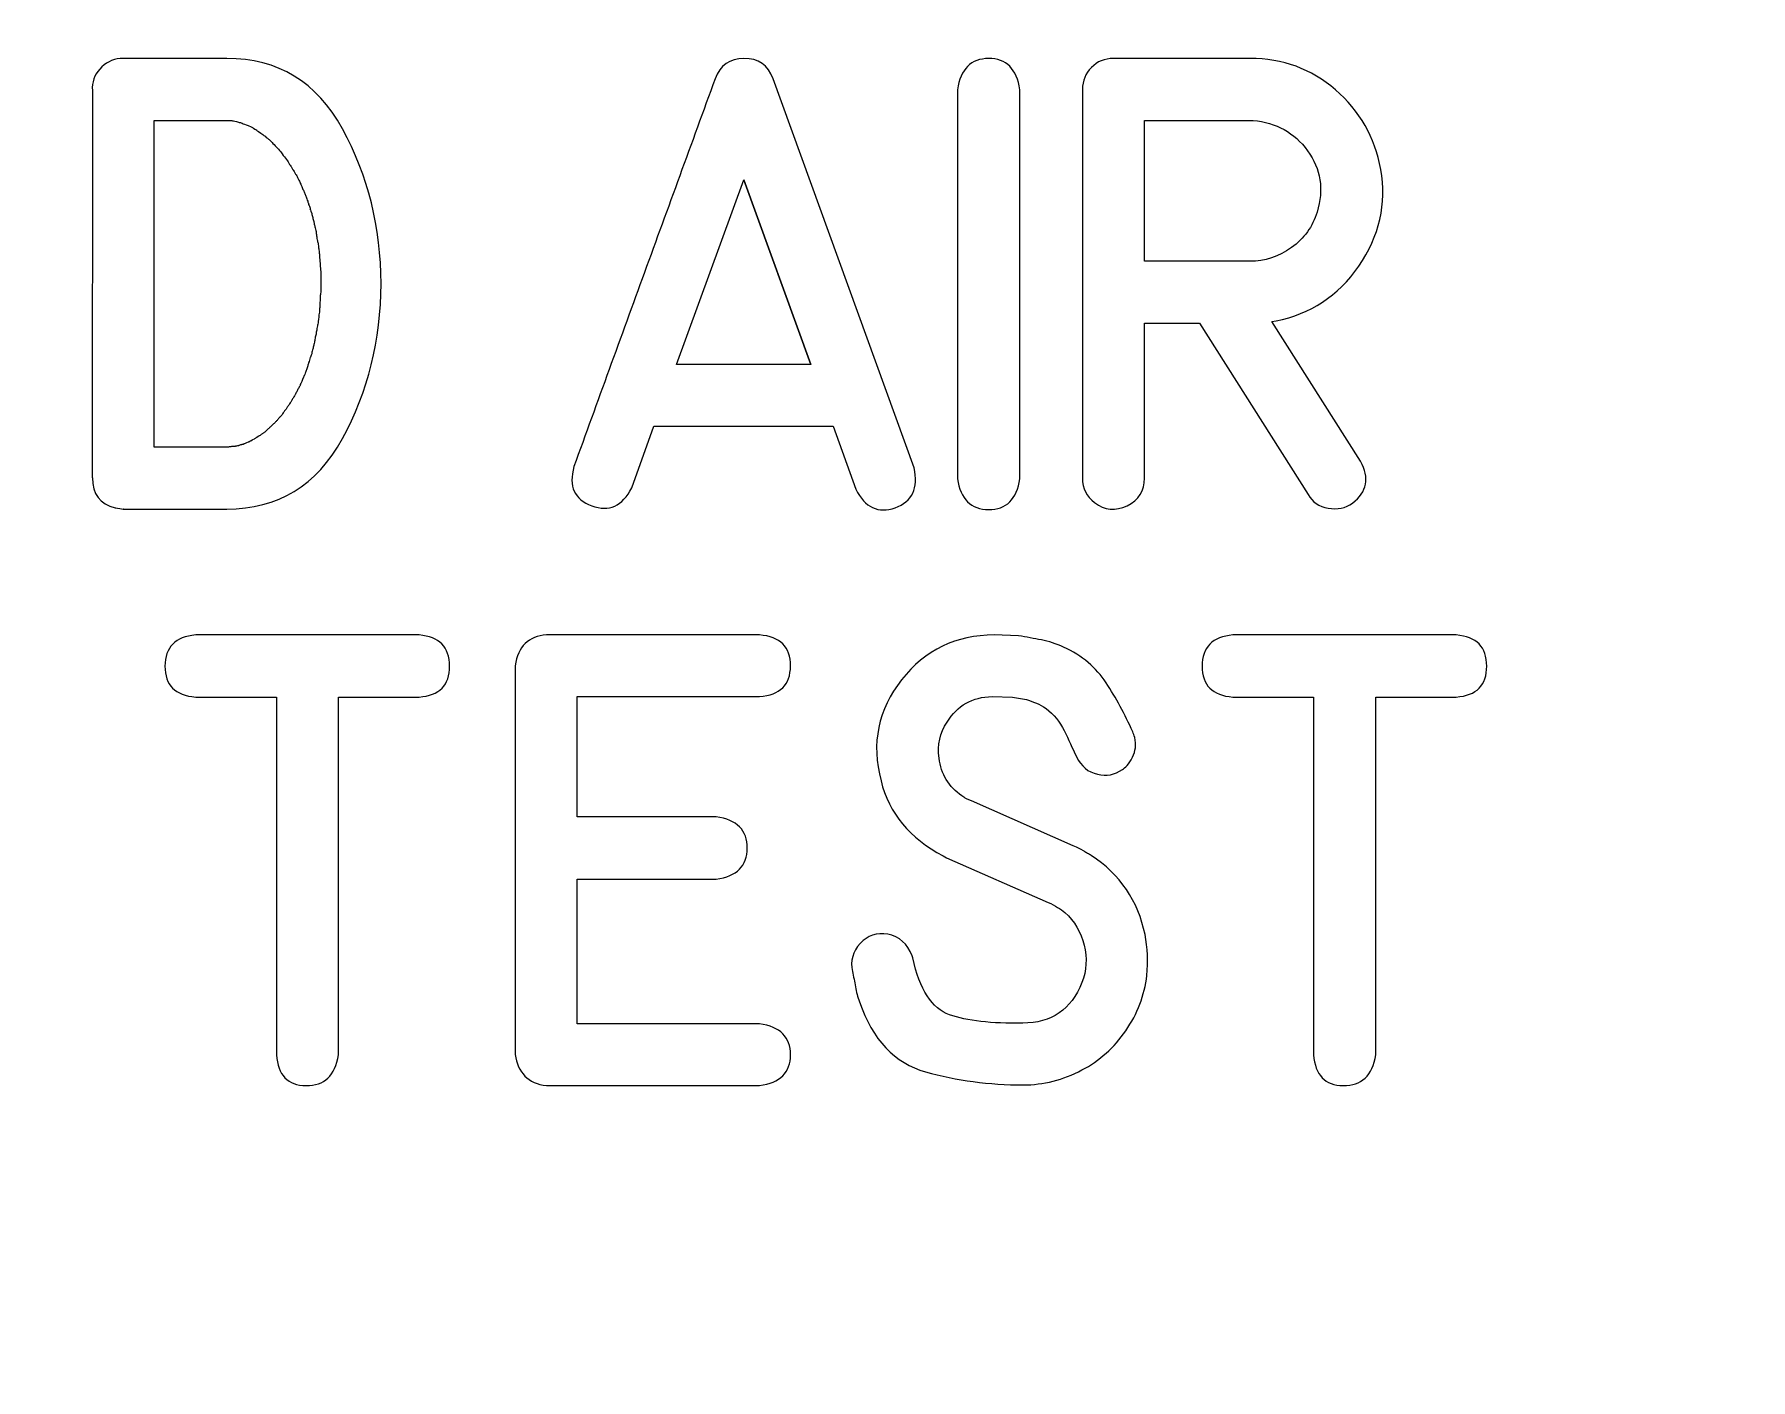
# Model space of a CAD drawing. Header units: millimetres. Extents: x -72 to 72, y -60 to 60.
# Drawn here: x 41.65 to 53.74, y -14.68 to -5.2 of the extents above; entities that cross this region are included whole.
import ezdxf

# ---------------------------------------------------------------- set-up
doc = ezdxf.new("R2010")
doc.units = ezdxf.units.MM
doc.layers.add('CUT', color=7, linetype='Continuous')
doc.layers.add('ENGRAVE', color=1, linetype='Continuous')

msp = doc.modelspace()

# ---------------------------------------------------------------- linework, layer by layer
at = {"layer": 'CUT', "lineweight": 9}
msp.add_open_spline([(70.6599, -60.1342), (70.9361, -60.152), (71.2072, -60.0547), (71.409, -59.8654), (71.409, -59.8654), (71.6108, -59.676), (71.7252, -59.413), (71.725, -59.1363), (71.725, -59.1363), (71.725, -59.1363), (71.725, -45.2787), (71.725, -45.2787), (71.725, -45.2787), (71.7248, -45.0133), (71.6193, -44.7589), (71.4315, -44.5713), (71.4315, -44.5713), (71.2437, -44.3838), (70.9904, -44.2785), (70.725, -44.2787), (70.725, -44.2787), (70.725, -44.2787), (68.2625, -44.2787), (68.2625, -44.2787), (68.2625, -44.2787), (65.9403, -44.2787), (63.7945, -43.0398), (62.6333, -41.0287), (62.6333, -41.0287), (61.4722, -39.0176), (61.4722, -36.5398), (62.6333, -34.5287), (62.6333, -34.5287), (63.7945, -32.5176), (65.9403, -31.2787), (68.2625, -31.2787), (68.2625, -31.2787), (68.2625, -31.2787), (70.725, -31.2787), (70.725, -31.2787), (70.725, -31.2787), (70.9904, -31.2785), (71.2448, -31.173), (71.4324, -30.9852), (71.4324, -30.9852), (71.6199, -30.7974), (71.7252, -30.5441), (71.725, -30.2787), (71.725, -30.2787), (71.725, -30.2787), (71.725, 40.4463), (71.725, 40.4463), (71.725, 40.4463), (71.7248, 40.7117), (71.6193, 40.9661), (71.4315, 41.1537), (71.4315, 41.1537), (71.2437, 41.3412), (70.9904, 41.4465), (70.725, 41.4463), (70.725, 41.4463), (70.725, 41.4463), (68.2625, 41.4463), (68.2625, 41.4463), (68.2625, 41.4463), (65.9403, 41.4463), (63.7945, 42.6852), (62.6333, 44.6963), (62.6333, 44.6963), (61.4722, 46.7074), (61.4722, 49.1852), (62.6333, 51.1963), (62.6333, 51.1963), (63.7945, 53.2074), (65.9403, 54.4463), (68.2625, 54.4463), (68.2625, 54.4463), (68.2625, 54.4463), (70.725, 54.4463), (70.725, 54.4463), (70.725, 54.4463), (70.9904, 54.4465), (71.2448, 54.552), (71.4324, 54.7398), (71.4324, 54.7398), (71.6199, 54.9276), (71.7252, 55.1809), (71.725, 55.4463), (71.725, 55.4463), (71.725, 55.4463), (71.725, 59.2206), (71.725, 59.2206), (71.725, 59.2206), (71.7248, 59.486), (71.6193, 59.7404), (71.4315, 59.928), (71.4315, 59.928), (71.2437, 60.1155), (70.9904, 60.2208), (70.725, 60.2206), (70.725, 60.2206), (70.725, 60.2206), (-70.725, 60.2206), (-70.725, 60.2206), (-70.725, 60.2206), (-70.9904, 60.2204), (-71.2448, 60.1148), (-71.4324, 59.9271), (-71.4324, 59.9271), (-71.6199, 59.7393), (-71.7252, 59.486), (-71.725, 59.2206), (-71.725, 59.2206), (-71.725, 59.2206), (-71.725, 55.4463), (-71.725, 55.4463), (-71.725, 55.4463), (-71.7248, 55.1809), (-71.6192, 54.9265), (-71.4315, 54.7389), (-71.4315, 54.7389), (-71.2437, 54.5514), (-70.9904, 54.4461), (-70.725, 54.4463), (-70.725, 54.4463), (-70.725, 54.4463), (-68.2625, 54.4463), (-68.2625, 54.4463), (-68.2625, 54.4463), (-65.9403, 54.4463), (-63.7944, 53.2074), (-62.6333, 51.1963), (-62.6333, 51.1963), (-61.4722, 49.1852), (-61.4722, 46.7074), (-62.6333, 44.6963), (-62.6333, 44.6963), (-63.7944, 42.6852), (-65.9403, 41.4463), (-68.2625, 41.4463), (-68.2625, 41.4463), (-68.2625, 41.4463), (-70.725, 41.4463), (-70.725, 41.4463), (-70.725, 41.4463), (-70.9904, 41.4461), (-71.2448, 41.3405), (-71.4324, 41.1528), (-71.4324, 41.1528), (-71.6199, 40.965), (-71.7252, 40.7117), (-71.725, 40.4463), (-71.725, 40.4463), (-71.725, 40.4463), (-71.725, -30.2787), (-71.725, -30.2787), (-71.725, -30.2787), (-71.7248, -30.5441), (-71.6192, -30.7985), (-71.4315, -30.9861), (-71.4315, -30.9861), (-71.2437, -31.1736), (-70.9904, -31.2789), (-70.725, -31.2787), (-70.725, -31.2787), (-70.725, -31.2787), (-68.2625, -31.2787), (-68.2625, -31.2787), (-68.2625, -31.2787), (-65.9403, -31.2787), (-63.7944, -32.5176), (-62.6333, -34.5287), (-62.6333, -34.5287), (-61.4722, -36.5398), (-61.4722, -39.0176), (-62.6333, -41.0287), (-62.6333, -41.0287), (-63.7944, -43.0398), (-65.9403, -44.2787), (-68.2625, -44.2787), (-68.2625, -44.2787), (-68.2625, -44.2787), (-70.725, -44.2787), (-70.725, -44.2787), (-70.725, -44.2787), (-70.9904, -44.2789), (-71.2448, -44.3845), (-71.4324, -44.5722), (-71.4324, -44.5722), (-71.6199, -44.76), (-71.7252, -45.0133), (-71.725, -45.2787), (-71.725, -45.2787), (-71.725, -45.2787), (-71.725, -49.9113), (-71.725, -49.9113), (-71.725, -49.9113), (-71.7247, -50.4387), (-71.3163, -50.8752), (-70.7901, -50.9092), (-70.7901, -50.9092), (-70.7901, -50.9092), (70.6599, -60.1342), (70.6599, -60.1342)], degree=3, knots=[0, 0, 0, 0, 0.0192308, 0.0192308, 0.0192308, 0.0192308, 0.0384615, 0.0384615, 0.0384615, 0.0384615, 0.0576923, 0.0576923, 0.0576923, 0.0576923, 0.0769231, 0.0769231, 0.0769231, 0.0769231, 0.0961538, 0.0961538, 0.0961538, 0.0961538, 0.1153846, 0.1153846, 0.1153846, 0.1153846, 0.1346154, 0.1346154, 0.1346154, 0.1346154, 0.1538462, 0.1538462, 0.1538462, 0.1538462, 0.1730769, 0.1730769, 0.1730769, 0.1730769, 0.1923077, 0.1923077, 0.1923077, 0.1923077, 0.2115385, 0.2115385, 0.2115385, 0.2115385, 0.2307692, 0.2307692, 0.2307692, 0.2307692, 0.25, 0.25, 0.25, 0.25, 0.2692308, 0.2692308, 0.2692308, 0.2692308, 0.2884615, 0.2884615, 0.2884615, 0.2884615, 0.3076923, 0.3076923, 0.3076923, 0.3076923, 0.3269231, 0.3269231, 0.3269231, 0.3269231, 0.3461538, 0.3461538, 0.3461538, 0.3461538, 0.3653846, 0.3653846, 0.3653846, 0.3653846, 0.3846154, 0.3846154, 0.3846154, 0.3846154, 0.4038462, 0.4038462, 0.4038462, 0.4038462, 0.4230769, 0.4230769, 0.4230769, 0.4230769, 0.4423077, 0.4423077, 0.4423077, 0.4423077, 0.4615385, 0.4615385, 0.4615385, 0.4615385, 0.4807692, 0.4807692, 0.4807692, 0.4807692, 0.5, 0.5, 0.5, 0.5, 0.5192308, 0.5192308, 0.5192308, 0.5192308, 0.5384615, 0.5384615, 0.5384615, 0.5384615, 0.5576923, 0.5576923, 0.5576923, 0.5576923, 0.5769231, 0.5769231, 0.5769231, 0.5769231, 0.5961538, 0.5961538, 0.5961538, 0.5961538, 0.6153846, 0.6153846, 0.6153846, 0.6153846, 0.6346154, 0.6346154, 0.6346154, 0.6346154, 0.6538462, 0.6538462, 0.6538462, 0.6538462, 0.6730769, 0.6730769, 0.6730769, 0.6730769, 0.6923077, 0.6923077, 0.6923077, 0.6923077, 0.7115385, 0.7115385, 0.7115385, 0.7115385, 0.7307692, 0.7307692, 0.7307692, 0.7307692, 0.75, 0.75, 0.75, 0.75, 0.7692308, 0.7692308, 0.7692308, 0.7692308, 0.7884615, 0.7884615, 0.7884615, 0.7884615, 0.8076923, 0.8076923, 0.8076923, 0.8076923, 0.8269231, 0.8269231, 0.8269231, 0.8269231, 0.8461538, 0.8461538, 0.8461538, 0.8461538, 0.8653846, 0.8653846, 0.8653846, 0.8653846, 0.8846154, 0.8846154, 0.8846154, 0.8846154, 0.9038462, 0.9038462, 0.9038462, 0.9038462, 0.9230769, 0.9230769, 0.9230769, 0.9230769, 0.9423077, 0.9423077, 0.9423077, 0.9423077, 0.9615385, 0.9615385, 0.9615385, 0.9615385, 1, 1, 1, 1], dxfattribs=at)
at = {"layer": 'ENGRAVE', "lineweight": 9}
for points, knots in [([(42.2701, -5.3719), (42.2701, -5.3719), (43.0003, -5.3719), (43.0003, -5.3719), (43.0003, -5.3719), (43.3633, -5.3719), (43.6348, -5.537), (43.8158, -5.8677), (43.8158, -5.8677), (43.9967, -6.1985), (44.0872, -6.5625), (44.0872, -6.9594), (44.0872, -6.9594), (44.0872, -7.3563), (43.9962, -7.7198), (43.8152, -8.0505), (43.8152, -8.0505), (43.6337, -8.3813), (43.3623, -8.5469), (43.0003, -8.5469), (43.0003, -8.5469), (43.0003, -8.5469), (42.2701, -8.5469), (42.2701, -8.5469), (42.2701, -8.5469), (42.2701, -8.5469), (42.2732, -8.5469), (42.2732, -8.5469), (42.2732, -8.5469), (42.2732, -8.5469), (42.2701, -8.5469), (42.2701, -8.5469), (42.2701, -8.5469), (42.2362, -8.5416), (42.2177, -8.5384), (42.2145, -8.5374), (42.2145, -8.5374), (42.1071, -8.512), (42.0536, -8.4416), (42.0547, -8.3268), (42.0547, -8.3268), (42.0547, -8.3268), (42.0531, -8.3268), (42.0531, -8.3268), (42.0531, -8.3268), (42.0531, -8.3268), (42.0547, -5.5889), (42.0547, -5.5889), (42.0547, -5.5889), (42.0536, -5.5857), (42.0531, -5.5814), (42.0531, -5.5767), (42.0531, -5.5767), (42.0563, -5.5195), (42.0785, -5.4714), (42.1203, -5.4317), (42.1203, -5.4317), (42.1626, -5.392), (42.2129, -5.3719), (42.2716, -5.3719), (42.2716, -5.3719), (42.2716, -5.3719), (42.2701, -5.3719), (42.2701, -5.3719)], [0, 0, 0, 0, 0.0588235, 0.0588235, 0.0588235, 0.0588235, 0.1176471, 0.1176471, 0.1176471, 0.1176471, 0.1764706, 0.1764706, 0.1764706, 0.1764706, 0.2352941, 0.2352941, 0.2352941, 0.2352941, 0.2941176, 0.2941176, 0.2941176, 0.2941176, 0.3529412, 0.3529412, 0.3529412, 0.3529412, 0.4117647, 0.4117647, 0.4117647, 0.4117647, 0.4705882, 0.4705882, 0.4705882, 0.4705882, 0.5294118, 0.5294118, 0.5294118, 0.5294118, 0.5882353, 0.5882353, 0.5882353, 0.5882353, 0.6470588, 0.6470588, 0.6470588, 0.6470588, 0.7058824, 0.7058824, 0.7058824, 0.7058824, 0.7647059, 0.7647059, 0.7647059, 0.7647059, 0.8235294, 0.8235294, 0.8235294, 0.8235294, 0.8823529, 0.8823529, 0.8823529, 0.8823529, 1, 1, 1, 1]), ([(45.4461, -8.2479), (45.6112, -7.7918), (45.7768, -7.3362), (45.9425, -6.8811), (45.9425, -6.8811), (46.1086, -6.426), (46.2748, -5.9704), (46.4409, -5.5148), (46.4409, -5.5148), (46.4753, -5.4206), (46.5431, -5.373), (46.6441, -5.3719), (46.6441, -5.3719), (46.7457, -5.3708), (46.814, -5.4185), (46.8489, -5.5148), (46.8489, -5.5148), (46.8489, -5.5148), (47.8427, -8.2553), (47.8427, -8.2553), (47.8427, -8.2553), (47.8734, -8.4014), (47.829, -8.495), (47.7094, -8.5374), (47.7094, -8.5374), (47.5892, -8.5802), (47.4972, -8.5363), (47.4315, -8.4072), (47.4315, -8.4072), (47.4315, -8.4072), (47.2723, -7.9638), (47.2723, -7.9638), (47.2723, -7.9638), (47.2723, -7.9638), (46.0086, -7.9638), (46.0086, -7.9638), (46.0086, -7.9638), (46.0086, -7.9638), (45.8536, -8.3966), (45.8536, -8.3966), (45.8536, -8.3966), (45.7874, -8.5268), (45.6932, -8.5691), (45.5715, -8.5241), (45.5715, -8.5241), (45.4493, -8.4797), (45.4075, -8.3871), (45.4461, -8.2479)], [0, 0, 0, 0, 0.0769231, 0.0769231, 0.0769231, 0.0769231, 0.1538462, 0.1538462, 0.1538462, 0.1538462, 0.2307692, 0.2307692, 0.2307692, 0.2307692, 0.3076923, 0.3076923, 0.3076923, 0.3076923, 0.3846154, 0.3846154, 0.3846154, 0.3846154, 0.4615385, 0.4615385, 0.4615385, 0.4615385, 0.5384615, 0.5384615, 0.5384615, 0.5384615, 0.6153846, 0.6153846, 0.6153846, 0.6153846, 0.6923077, 0.6923077, 0.6923077, 0.6923077, 0.7692308, 0.7692308, 0.7692308, 0.7692308, 0.8461538, 0.8461538, 0.8461538, 0.8461538, 1, 1, 1, 1]), ([(48.5883, -8.3331), (48.5655, -8.4786), (48.492, -8.5511), (48.3676, -8.5506), (48.3676, -8.5506), (48.2427, -8.5501), (48.1697, -8.4776), (48.148, -8.3331), (48.148, -8.3331), (48.148, -8.3331), (48.148, -5.592), (48.148, -5.592), (48.148, -5.592), (48.1697, -5.4465), (48.2427, -5.373), (48.3676, -5.3724), (48.3676, -5.3724), (48.492, -5.3719), (48.5655, -5.4455), (48.5883, -5.592), (48.5883, -5.592), (48.5883, -5.592), (48.5883, -8.3331), (48.5883, -8.3331)], [0, 0, 0, 0, 0.1428571, 0.1428571, 0.1428571, 0.1428571, 0.2857143, 0.2857143, 0.2857143, 0.2857143, 0.4285714, 0.4285714, 0.4285714, 0.4285714, 0.5714286, 0.5714286, 0.5714286, 0.5714286, 0.7142857, 0.7142857, 0.7142857, 0.7142857, 1, 1, 1, 1]), ([(50.9864, -8.2103), (51.0526, -8.3273), (51.034, -8.4252), (50.9309, -8.5051), (50.9309, -8.5051), (50.8811, -8.54), (50.824, -8.5522), (50.7594, -8.5405), (50.7594, -8.5405), (50.6948, -8.5294), (50.6478, -8.4972), (50.6176, -8.4448), (50.6176, -8.4448), (50.6176, -8.4448), (49.8535, -7.2367), (49.8535, -7.2367), (49.8535, -7.2367), (49.8535, -7.2367), (49.4656, -7.2367), (49.4656, -7.2367), (49.4656, -7.2367), (49.4656, -7.2367), (49.4656, -8.3284), (49.4656, -8.3284), (49.4656, -8.3284), (49.4656, -8.4183), (49.4248, -8.4829), (49.3434, -8.5231), (49.3434, -8.5231), (49.2613, -8.5628), (49.1851, -8.5554), (49.1137, -8.5003), (49.1137, -8.5003), (49.0571, -8.458), (49.0285, -8.4008), (49.0285, -8.3284), (49.0285, -8.3284), (49.0285, -8.3284), (49.0285, -5.5889), (49.0285, -5.5889), (49.0285, -5.5889), (49.0285, -5.5291), (49.0497, -5.4777), (49.0915, -5.4354), (49.0915, -5.4354), (49.1333, -5.3931), (49.1846, -5.3719), (49.2455, -5.3719), (49.2455, -5.3719), (49.2455, -5.3719), (50.208, -5.3719), (50.208, -5.3719), (50.208, -5.3719), (50.4398, -5.3719), (50.6409, -5.4455), (50.8113, -5.5926), (50.8113, -5.5926), (50.9817, -5.7402), (51.088, -5.927), (51.1293, -6.1535), (51.1293, -6.1535), (51.1727, -6.3964), (51.1214, -6.6234), (50.9748, -6.8345), (50.9748, -6.8345), (50.8287, -7.0462), (50.6345, -7.1742), (50.3927, -7.2197), (50.3927, -7.2197), (50.3927, -7.2197), (50.3631, -7.2245), (50.3631, -7.2245), (50.3631, -7.2245), (50.3631, -7.2245), (50.9864, -8.2103), (50.9864, -8.2103)], [0, 0, 0, 0, 0.05, 0.05, 0.05, 0.05, 0.1, 0.1, 0.1, 0.1, 0.15, 0.15, 0.15, 0.15, 0.2, 0.2, 0.2, 0.2, 0.25, 0.25, 0.25, 0.25, 0.3, 0.3, 0.3, 0.3, 0.35, 0.35, 0.35, 0.35, 0.4, 0.4, 0.4, 0.4, 0.45, 0.45, 0.45, 0.45, 0.5, 0.5, 0.5, 0.5, 0.55, 0.55, 0.55, 0.55, 0.6, 0.6, 0.6, 0.6, 0.65, 0.65, 0.65, 0.65, 0.7, 0.7, 0.7, 0.7, 0.75, 0.75, 0.75, 0.75, 0.8, 0.8, 0.8, 0.8, 0.85, 0.85, 0.85, 0.85, 0.9, 0.9, 0.9, 0.9, 1, 1, 1, 1]), ([(43.0003, -8.1098), (43.0024, -8.1098), (43.0045, -8.1098), (43.0067, -8.1098), (43.0067, -8.1098), (43.0088, -8.1098), (43.0114, -8.1098), (43.0141, -8.1098), (43.0141, -8.1098), (43.0162, -8.1098), (43.0183, -8.1093), (43.0199, -8.1087), (43.0199, -8.1087), (43.0215, -8.1082), (43.0236, -8.1082), (43.0268, -8.1082), (43.0268, -8.1082), (43.0289, -8.1082), (43.031, -8.1077), (43.0336, -8.1072), (43.0336, -8.1072), (43.0363, -8.1066), (43.0389, -8.1066), (43.0421, -8.1066), (43.0421, -8.1066), (43.0442, -8.1066), (43.0463, -8.1061), (43.0485, -8.1061), (43.0485, -8.1061), (43.0506, -8.1056), (43.0532, -8.105), (43.0564, -8.105), (43.0564, -8.105), (43.058, -8.105), (43.0601, -8.105), (43.0622, -8.1045), (43.0622, -8.1045), (43.0643, -8.104), (43.067, -8.1035), (43.0702, -8.1035), (43.0702, -8.1035), (43.0744, -8.1013), (43.0786, -8.1003), (43.0823, -8.1003), (43.0823, -8.1003), (43.0844, -8.1003), (43.0866, -8.0998), (43.0887, -8.0982), (43.0887, -8.0982), (43.0908, -8.0966), (43.0934, -8.095), (43.0966, -8.0945), (43.0966, -8.0945), (43.0987, -8.0945), (43.1009, -8.0939), (43.1035, -8.0934), (43.1035, -8.0934), (43.1061, -8.0929), (43.1088, -8.0923), (43.112, -8.0913), (43.112, -8.0913), (43.1141, -8.0913), (43.1162, -8.0908), (43.1183, -8.0897), (43.1183, -8.0897), (43.1204, -8.0886), (43.1225, -8.0876), (43.1257, -8.0865), (43.1257, -8.0865), (43.1321, -8.0844), (43.1368, -8.0823), (43.14, -8.0802), (43.14, -8.0802), (43.1585, -8.0738), (43.1638, -8.0722), (43.1554, -8.0738), (43.1554, -8.0738), (43.1575, -8.0738), (43.1596, -8.0733), (43.1617, -8.0717), (43.1617, -8.0717), (43.1638, -8.0701), (43.1665, -8.0691), (43.1691, -8.068), (43.1691, -8.068), (43.1786, -8.0617), (43.1829, -8.059), (43.1818, -8.0601), (43.1818, -8.0601), (43.1919, -8.0548), (43.1972, -8.0521), (43.1972, -8.0521), (43.1972, -8.0521), (43.1993, -8.0511), (43.2014, -8.05), (43.2035, -8.0484), (43.2035, -8.0484), (43.2056, -8.0468), (43.2083, -8.0452), (43.2114, -8.0431), (43.2114, -8.0431), (43.2204, -8.0368), (43.2252, -8.0336), (43.2252, -8.0336), (43.2252, -8.0336), (43.2273, -8.0325), (43.2294, -8.0315), (43.2321, -8.0299), (43.2321, -8.0299), (43.2347, -8.0283), (43.2374, -8.0267), (43.2406, -8.0246), (43.2406, -8.0246), (43.2427, -8.0236), (43.2448, -8.022), (43.2469, -8.0198), (43.2469, -8.0198), (43.249, -8.0177), (43.2517, -8.0156), (43.2548, -8.0135), (43.2548, -8.0135), (43.2564, -8.0124), (43.2585, -8.0114), (43.2607, -8.0098), (43.2607, -8.0098), (43.2628, -8.0082), (43.2654, -8.0061), (43.2686, -8.0045), (43.2686, -8.0045), (43.2707, -8.0024), (43.276, -7.9982), (43.2839, -7.9918), (43.2839, -7.9918), (43.2924, -7.9833), (43.2966, -7.9796), (43.2966, -7.9796), (43.2966, -7.9796), (43.2988, -7.9775), (43.3003, -7.9754), (43.3025, -7.9733), (43.3025, -7.9733), (43.3046, -7.9712), (43.3072, -7.9685), (43.3104, -7.9653), (43.3104, -7.9653), (43.3125, -7.9632), (43.3146, -7.9616), (43.3168, -7.9595), (43.3168, -7.9595), (43.3189, -7.9574), (43.321, -7.9548), (43.3242, -7.9516), (43.3242, -7.9516), (43.3273, -7.9495), (43.3321, -7.9452), (43.3384, -7.9394), (43.3384, -7.9394), (43.3406, -7.9373), (43.3427, -7.9352), (43.3443, -7.9331), (43.3443, -7.9331), (43.3464, -7.9309), (43.349, -7.9283), (43.3522, -7.9251), (43.3522, -7.9251), (43.3543, -7.923), (43.3564, -7.9209), (43.3586, -7.9182), (43.3586, -7.9182), (43.3607, -7.9156), (43.3633, -7.913), (43.366, -7.9098), (43.366, -7.9098), (43.3787, -7.8934), (43.3829, -7.8881), (43.3787, -7.8944), (43.3787, -7.8944), (43.3861, -7.887), (43.3903, -7.8812), (43.3924, -7.877), (43.3924, -7.877), (43.4019, -7.8648), (43.4062, -7.859), (43.4051, -7.86), (43.4051, -7.86), (43.4072, -7.8569), (43.4094, -7.8542), (43.4109, -7.8516), (43.4109, -7.8516), (43.4131, -7.8489), (43.4157, -7.8463), (43.4189, -7.8431), (43.4189, -7.8431), (43.421, -7.8399), (43.4226, -7.8368), (43.4242, -7.8336), (43.4242, -7.8336), (43.4258, -7.8304), (43.4284, -7.8278), (43.4311, -7.8246), (43.4311, -7.8246), (43.4321, -7.8214), (43.4342, -7.8182), (43.4369, -7.8145), (43.4369, -7.8145), (43.4395, -7.8108), (43.4416, -7.8077), (43.4438, -7.8045), (43.4438, -7.8045), (43.4501, -7.796), (43.4538, -7.7897), (43.4559, -7.7854), (43.4559, -7.7854), (43.458, -7.7828), (43.4602, -7.7791), (43.4617, -7.7754), (43.4617, -7.7754), (43.4633, -7.7722), (43.4654, -7.7685), (43.4686, -7.7653), (43.4686, -7.7653), (43.4707, -7.7627), (43.4723, -7.759), (43.4739, -7.7553), (43.4739, -7.7553), (43.4755, -7.7521), (43.4776, -7.7484), (43.4808, -7.7452), (43.4808, -7.7452), (43.4829, -7.7404), (43.4861, -7.7336), (43.4903, -7.7251), (43.4903, -7.7251), (43.4924, -7.7219), (43.494, -7.7188), (43.4956, -7.7145), (43.4956, -7.7145), (43.4972, -7.7103), (43.4993, -7.7061), (43.5025, -7.7018), (43.5025, -7.7018), (43.5046, -7.6986), (43.5067, -7.6955), (43.5083, -7.6918), (43.5083, -7.6918), (43.5094, -7.6881), (43.512, -7.6844), (43.5152, -7.6801), (43.5152, -7.6801), (43.5162, -7.6769), (43.5173, -7.6738), (43.5189, -7.6695), (43.5189, -7.6695), (43.5205, -7.6653), (43.5221, -7.6611), (43.5242, -7.6568), (43.5242, -7.6568), (43.5274, -7.6521), (43.5311, -7.6441), (43.5353, -7.6336), (43.5353, -7.6336), (43.5454, -7.6082), (43.5491, -7.5997), (43.5459, -7.6092), (43.5459, -7.6092), (43.5469, -7.606), (43.5485, -7.6018), (43.5501, -7.5976), (43.5501, -7.5976), (43.5517, -7.5928), (43.5533, -7.588), (43.5554, -7.5843), (43.5554, -7.5843), (43.5565, -7.5801), (43.5575, -7.5759), (43.5591, -7.5716), (43.5591, -7.5716), (43.5607, -7.5674), (43.5628, -7.5632), (43.5644, -7.5579), (43.5644, -7.5579), (43.5676, -7.5484), (43.5702, -7.5404), (43.5723, -7.533), (43.5723, -7.533), (43.5734, -7.5288), (43.5745, -7.5245), (43.576, -7.5203), (43.576, -7.5203), (43.5776, -7.5166), (43.5797, -7.5118), (43.5819, -7.5066), (43.5819, -7.5066), (43.5776, -7.5171), (43.5803, -7.5081), (43.5893, -7.4801), (43.5893, -7.4801), (43.5914, -7.4753), (43.5946, -7.4663), (43.5988, -7.4542), (43.5988, -7.4542), (43.5988, -7.4499), (43.5993, -7.4452), (43.6009, -7.4409), (43.6009, -7.4409), (43.6025, -7.4362), (43.6041, -7.4314), (43.6051, -7.4261), (43.6051, -7.4261), (43.6062, -7.4219), (43.6073, -7.4177), (43.6083, -7.4129), (43.6083, -7.4129), (43.6089, -7.4081), (43.6104, -7.4034), (43.6126, -7.3981), (43.6126, -7.3981), (43.6126, -7.3949), (43.6136, -7.3912), (43.6152, -7.3864), (43.6152, -7.3864), (43.6168, -7.3817), (43.6178, -7.3769), (43.6189, -7.3716), (43.6189, -7.3716), (43.62, -7.3647), (43.6216, -7.3547), (43.6237, -7.3425), (43.6237, -7.3425), (43.6237, -7.3383), (43.6242, -7.334), (43.6258, -7.3293), (43.6258, -7.3293), (43.6274, -7.3245), (43.629, -7.3198), (43.6295, -7.3145), (43.6295, -7.3145), (43.6295, -7.3102), (43.63, -7.306), (43.6311, -7.3012), (43.6311, -7.3012), (43.6321, -7.2965), (43.6332, -7.2917), (43.6343, -7.2864), (43.6343, -7.2864), (43.6353, -7.279), (43.6369, -7.2695), (43.639, -7.2568), (43.639, -7.2568), (43.639, -7.2531), (43.6401, -7.2483), (43.6417, -7.243), (43.6417, -7.243), (43.6427, -7.2377), (43.6443, -7.233), (43.6454, -7.2277), (43.6454, -7.2277), (43.6454, -7.2203), (43.6464, -7.2108), (43.6485, -7.1981), (43.6485, -7.1981), (43.6485, -7.1938), (43.6485, -7.1896), (43.6491, -7.1848), (43.6491, -7.1848), (43.6496, -7.1801), (43.6507, -7.1748), (43.6517, -7.1689), (43.6517, -7.1689), (43.6533, -7.1562), (43.6544, -7.1467), (43.6544, -7.1393), (43.6544, -7.1393), (43.6554, -7.1319), (43.6559, -7.1224), (43.6559, -7.1097), (43.6559, -7.1097), (43.657, -7.1023), (43.6575, -7.0922), (43.6575, -7.079), (43.6575, -7.079), (43.6586, -7.0716), (43.6591, -7.0615), (43.6591, -7.0494), (43.6591, -7.0494), (43.6591, -7.0441), (43.6597, -7.0393), (43.6602, -7.0345), (43.6602, -7.0345), (43.6607, -7.0298), (43.6612, -7.0245), (43.6623, -7.0181), (43.6623, -7.0181), (43.6623, -7.0139), (43.6628, -7.0097), (43.6634, -7.0049), (43.6634, -7.0049), (43.6634, -7.0007), (43.6639, -6.9949), (43.6639, -6.989), (43.6639, -6.989), (43.6639, -6.9848), (43.6639, -6.98), (43.6639, -6.9747), (43.6639, -6.9747), (43.6639, -6.97), (43.6639, -6.9647), (43.6639, -6.9594), (43.6639, -6.9594), (43.6639, -6.9541), (43.6639, -6.9493), (43.6639, -6.9446), (43.6639, -6.9446), (43.6639, -6.9398), (43.6639, -6.9351), (43.6639, -6.9298), (43.6639, -6.9298), (43.6639, -6.925), (43.6634, -6.9197), (43.6634, -6.9155), (43.6634, -6.9155), (43.6628, -6.9107), (43.6623, -6.9049), (43.6623, -6.8991), (43.6623, -6.8991), (43.6623, -6.8948), (43.6623, -6.8901), (43.6623, -6.8848), (43.6623, -6.8848), (43.6623, -6.88), (43.6623, -6.8747), (43.6623, -6.8694), (43.6623, -6.8694), (43.6623, -6.8631), (43.6612, -6.853), (43.6591, -6.8382), (43.6591, -6.8382), (43.6591, -6.826), (43.6586, -6.8165), (43.6575, -6.8107), (43.6575, -6.8107), (43.6575, -6.8033), (43.6565, -6.7927), (43.6544, -6.7779), (43.6544, -6.7779), (43.6544, -6.7657), (43.6538, -6.7562), (43.6528, -6.7498), (43.6528, -6.7498), (43.6528, -6.743), (43.6522, -6.7329), (43.6501, -6.7207), (43.6501, -6.7207), (43.6491, -6.7165), (43.648, -6.7117), (43.6475, -6.7065), (43.6475, -6.7065), (43.647, -6.7017), (43.647, -6.6964), (43.647, -6.6911), (43.647, -6.6911), (43.6448, -6.6789), (43.6427, -6.6689), (43.6406, -6.6615), (43.6406, -6.6615), (43.6395, -6.6578), (43.6385, -6.653), (43.6374, -6.6488), (43.6374, -6.6488), (43.6364, -6.644), (43.6358, -6.6393), (43.6358, -6.634), (43.6358, -6.634), (43.6348, -6.6266), (43.6332, -6.617), (43.6311, -6.6043), (43.6311, -6.6043), (43.63, -6.5969), (43.629, -6.5874), (43.6268, -6.5747), (43.6268, -6.5747), (43.6226, -6.5625), (43.62, -6.553), (43.6189, -6.5472), (43.6189, -6.5472), (43.6168, -6.5345), (43.6152, -6.526), (43.6141, -6.5207), (43.6141, -6.5207), (43.612, -6.5165), (43.6104, -6.5123), (43.6094, -6.5075), (43.6094, -6.5075), (43.6083, -6.5027), (43.6078, -6.498), (43.6067, -6.4927), (43.6067, -6.4927), (43.6057, -6.4884), (43.6041, -6.4842), (43.602, -6.4794), (43.602, -6.4794), (43.5999, -6.4747), (43.5988, -6.4699), (43.5988, -6.4646), (43.5988, -6.4646), (43.5893, -6.4371), (43.5866, -6.4281), (43.5909, -6.4387), (43.5909, -6.4387), (43.5887, -6.4313), (43.5866, -6.4223), (43.5835, -6.4122), (43.5835, -6.4122), (43.5813, -6.4091), (43.5792, -6.4054), (43.5776, -6.4006), (43.5776, -6.4006), (43.576, -6.3958), (43.575, -6.3916), (43.5739, -6.3874), (43.5739, -6.3874), (43.5729, -6.3842), (43.5697, -6.3752), (43.5644, -6.3609), (43.5644, -6.3609), (43.5607, -6.3509), (43.5575, -6.3424), (43.5554, -6.336), (43.5554, -6.336), (43.5533, -6.3329), (43.5517, -6.3292), (43.5501, -6.3244), (43.5501, -6.3244), (43.5485, -6.3196), (43.5469, -6.3154), (43.5459, -6.3112), (43.5459, -6.3112), (43.5438, -6.3085), (43.5416, -6.3048), (43.5401, -6.3006), (43.5401, -6.3006), (43.5379, -6.2964), (43.5364, -6.2921), (43.5353, -6.2879), (43.5353, -6.2879), (43.5311, -6.2778), (43.5274, -6.2699), (43.5242, -6.2646), (43.5242, -6.2646), (43.52, -6.2545), (43.5173, -6.2471), (43.5152, -6.2429), (43.5152, -6.2429), (43.511, -6.2329), (43.5073, -6.2249), (43.5041, -6.2202), (43.5041, -6.2202), (43.502, -6.217), (43.4998, -6.2133), (43.4983, -6.2096), (43.4983, -6.2096), (43.4961, -6.2064), (43.4946, -6.2027), (43.4935, -6.1995), (43.4935, -6.1995), (43.4871, -6.1895), (43.4829, -6.1821), (43.4808, -6.1778), (43.4808, -6.1778), (43.4718, -6.1635), (43.4676, -6.1567), (43.4686, -6.1577), (43.4686, -6.1577), (43.4654, -6.1545), (43.4633, -6.1514), (43.4617, -6.1477), (43.4617, -6.1477), (43.4602, -6.144), (43.458, -6.1408), (43.4559, -6.1376), (43.4559, -6.1376), (43.4538, -6.1334), (43.4501, -6.1275), (43.4438, -6.1191), (43.4438, -6.1191), (43.4416, -6.1159), (43.4395, -6.1127), (43.4374, -6.1101), (43.4374, -6.1101), (43.4353, -6.1069), (43.4337, -6.1037), (43.4326, -6.1006), (43.4326, -6.1006), (43.4279, -6.091), (43.4189, -6.0794), (43.4067, -6.0651), (43.4067, -6.0651), (43.4046, -6.063), (43.3961, -6.0513), (43.3818, -6.0307), (43.3818, -6.0307), (43.3691, -6.0164), (43.3601, -6.0058), (43.3538, -5.9995), (43.3538, -5.9995), (43.3474, -5.9926), (43.3384, -5.9826), (43.3257, -5.9704), (43.3257, -5.9704), (43.3178, -5.9609), (43.3088, -5.9524), (43.2993, -5.9439), (43.2993, -5.9439), (43.2924, -5.9386), (43.2824, -5.9312), (43.2702, -5.9206), (43.2702, -5.9206), (43.2596, -5.9122), (43.2501, -5.9048), (43.2406, -5.8974), (43.2406, -5.8974), (43.2167, -5.882), (43.2072, -5.8751), (43.2114, -5.8773), (43.2114, -5.8773), (43.1903, -5.8651), (43.1813, -5.8593), (43.1834, -5.8603), (43.1834, -5.8603), (43.1834, -5.8603), (43.1739, -5.8556), (43.1554, -5.846), (43.1554, -5.846), (43.1511, -5.8444), (43.1416, -5.8407), (43.1257, -5.8354), (43.1257, -5.8354), (43.1125, -5.8302), (43.1024, -5.8265), (43.0966, -5.8243), (43.0966, -5.8243), (43.0913, -5.8238), (43.0866, -5.8222), (43.0823, -5.8206), (43.0823, -5.8206), (43.0786, -5.819), (43.0744, -5.8175), (43.0702, -5.8153), (43.0702, -5.8153), (43.0516, -5.8122), (43.0421, -5.8106), (43.0421, -5.8106), (43.0421, -5.8106), (43.0358, -5.8095), (43.0268, -5.809), (43.0141, -5.809), (43.0141, -5.809), (43.0114, -5.809), (43.0088, -5.809), (43.0067, -5.809), (43.0067, -5.809), (43.0045, -5.809), (43.0024, -5.809), (43.0003, -5.809), (43.0003, -5.809), (43.0003, -5.809), (42.4886, -5.809), (42.4886, -5.809), (42.4886, -5.809), (42.4886, -5.809), (42.4886, -8.1098), (42.4886, -8.1098), (42.4886, -8.1098), (42.4886, -8.1098), (42.4886, -8.1098), (42.4886, -8.1098), (42.4886, -8.1098), (42.4886, -8.1098), (43.0003, -8.1098), (43.0003, -8.1098)], [0, 0, 0, 0, 0.005848, 0.005848, 0.005848, 0.005848, 0.0116959, 0.0116959, 0.0116959, 0.0116959, 0.0175439, 0.0175439, 0.0175439, 0.0175439, 0.0233918, 0.0233918, 0.0233918, 0.0233918, 0.0292398, 0.0292398, 0.0292398, 0.0292398, 0.0350877, 0.0350877, 0.0350877, 0.0350877, 0.0409357, 0.0409357, 0.0409357, 0.0409357, 0.0467836, 0.0467836, 0.0467836, 0.0467836, 0.0526316, 0.0526316, 0.0526316, 0.0526316, 0.0584795, 0.0584795, 0.0584795, 0.0584795, 0.0643275, 0.0643275, 0.0643275, 0.0643275, 0.0701754, 0.0701754, 0.0701754, 0.0701754, 0.0760234, 0.0760234, 0.0760234, 0.0760234, 0.0818713, 0.0818713, 0.0818713, 0.0818713, 0.0877193, 0.0877193, 0.0877193, 0.0877193, 0.0935673, 0.0935673, 0.0935673, 0.0935673, 0.0994152, 0.0994152, 0.0994152, 0.0994152, 0.1052632, 0.1052632, 0.1052632, 0.1052632, 0.1111111, 0.1111111, 0.1111111, 0.1111111, 0.1169591, 0.1169591, 0.1169591, 0.1169591, 0.122807, 0.122807, 0.122807, 0.122807, 0.128655, 0.128655, 0.128655, 0.128655, 0.1345029, 0.1345029, 0.1345029, 0.1345029, 0.1403509, 0.1403509, 0.1403509, 0.1403509, 0.1461988, 0.1461988, 0.1461988, 0.1461988, 0.1520468, 0.1520468, 0.1520468, 0.1520468, 0.1578947, 0.1578947, 0.1578947, 0.1578947, 0.1637427, 0.1637427, 0.1637427, 0.1637427, 0.1695906, 0.1695906, 0.1695906, 0.1695906, 0.1754386, 0.1754386, 0.1754386, 0.1754386, 0.1812865, 0.1812865, 0.1812865, 0.1812865, 0.1871345, 0.1871345, 0.1871345, 0.1871345, 0.1929825, 0.1929825, 0.1929825, 0.1929825, 0.1988304, 0.1988304, 0.1988304, 0.1988304, 0.2046784, 0.2046784, 0.2046784, 0.2046784, 0.2105263, 0.2105263, 0.2105263, 0.2105263, 0.2163743, 0.2163743, 0.2163743, 0.2163743, 0.2222222, 0.2222222, 0.2222222, 0.2222222, 0.2280702, 0.2280702, 0.2280702, 0.2280702, 0.2339181, 0.2339181, 0.2339181, 0.2339181, 0.2397661, 0.2397661, 0.2397661, 0.2397661, 0.245614, 0.245614, 0.245614, 0.245614, 0.251462, 0.251462, 0.251462, 0.251462, 0.2573099, 0.2573099, 0.2573099, 0.2573099, 0.2631579, 0.2631579, 0.2631579, 0.2631579, 0.2690058, 0.2690058, 0.2690058, 0.2690058, 0.2748538, 0.2748538, 0.2748538, 0.2748538, 0.2807018, 0.2807018, 0.2807018, 0.2807018, 0.2865497, 0.2865497, 0.2865497, 0.2865497, 0.2923977, 0.2923977, 0.2923977, 0.2923977, 0.2982456, 0.2982456, 0.2982456, 0.2982456, 0.3040936, 0.3040936, 0.3040936, 0.3040936, 0.3099415, 0.3099415, 0.3099415, 0.3099415, 0.3157895, 0.3157895, 0.3157895, 0.3157895, 0.3216374, 0.3216374, 0.3216374, 0.3216374, 0.3274854, 0.3274854, 0.3274854, 0.3274854, 0.3333333, 0.3333333, 0.3333333, 0.3333333, 0.3391813, 0.3391813, 0.3391813, 0.3391813, 0.3450292, 0.3450292, 0.3450292, 0.3450292, 0.3508772, 0.3508772, 0.3508772, 0.3508772, 0.3567251, 0.3567251, 0.3567251, 0.3567251, 0.3625731, 0.3625731, 0.3625731, 0.3625731, 0.3684211, 0.3684211, 0.3684211, 0.3684211, 0.374269, 0.374269, 0.374269, 0.374269, 0.380117, 0.380117, 0.380117, 0.380117, 0.3859649, 0.3859649, 0.3859649, 0.3859649, 0.3918129, 0.3918129, 0.3918129, 0.3918129, 0.3976608, 0.3976608, 0.3976608, 0.3976608, 0.4035088, 0.4035088, 0.4035088, 0.4035088, 0.4093567, 0.4093567, 0.4093567, 0.4093567, 0.4152047, 0.4152047, 0.4152047, 0.4152047, 0.4210526, 0.4210526, 0.4210526, 0.4210526, 0.4269006, 0.4269006, 0.4269006, 0.4269006, 0.4327485, 0.4327485, 0.4327485, 0.4327485, 0.4385965, 0.4385965, 0.4385965, 0.4385965, 0.4444444, 0.4444444, 0.4444444, 0.4444444, 0.4502924, 0.4502924, 0.4502924, 0.4502924, 0.4561404, 0.4561404, 0.4561404, 0.4561404, 0.4619883, 0.4619883, 0.4619883, 0.4619883, 0.4678363, 0.4678363, 0.4678363, 0.4678363, 0.4736842, 0.4736842, 0.4736842, 0.4736842, 0.4795322, 0.4795322, 0.4795322, 0.4795322, 0.4853801, 0.4853801, 0.4853801, 0.4853801, 0.4912281, 0.4912281, 0.4912281, 0.4912281, 0.497076, 0.497076, 0.497076, 0.497076, 0.502924, 0.502924, 0.502924, 0.502924, 0.5087719, 0.5087719, 0.5087719, 0.5087719, 0.5146199, 0.5146199, 0.5146199, 0.5146199, 0.5204678, 0.5204678, 0.5204678, 0.5204678, 0.5263158, 0.5263158, 0.5263158, 0.5263158, 0.5321637, 0.5321637, 0.5321637, 0.5321637, 0.5380117, 0.5380117, 0.5380117, 0.5380117, 0.5438596, 0.5438596, 0.5438596, 0.5438596, 0.5497076, 0.5497076, 0.5497076, 0.5497076, 0.5555556, 0.5555556, 0.5555556, 0.5555556, 0.5614035, 0.5614035, 0.5614035, 0.5614035, 0.5672515, 0.5672515, 0.5672515, 0.5672515, 0.5730994, 0.5730994, 0.5730994, 0.5730994, 0.5789474, 0.5789474, 0.5789474, 0.5789474, 0.5847953, 0.5847953, 0.5847953, 0.5847953, 0.5906433, 0.5906433, 0.5906433, 0.5906433, 0.5964912, 0.5964912, 0.5964912, 0.5964912, 0.6023392, 0.6023392, 0.6023392, 0.6023392, 0.6081871, 0.6081871, 0.6081871, 0.6081871, 0.6140351, 0.6140351, 0.6140351, 0.6140351, 0.619883, 0.619883, 0.619883, 0.619883, 0.625731, 0.625731, 0.625731, 0.625731, 0.6315789, 0.6315789, 0.6315789, 0.6315789, 0.6374269, 0.6374269, 0.6374269, 0.6374269, 0.6432749, 0.6432749, 0.6432749, 0.6432749, 0.6491228, 0.6491228, 0.6491228, 0.6491228, 0.6549708, 0.6549708, 0.6549708, 0.6549708, 0.6608187, 0.6608187, 0.6608187, 0.6608187, 0.6666667, 0.6666667, 0.6666667, 0.6666667, 0.6725146, 0.6725146, 0.6725146, 0.6725146, 0.6783626, 0.6783626, 0.6783626, 0.6783626, 0.6842105, 0.6842105, 0.6842105, 0.6842105, 0.6900585, 0.6900585, 0.6900585, 0.6900585, 0.6959064, 0.6959064, 0.6959064, 0.6959064, 0.7017544, 0.7017544, 0.7017544, 0.7017544, 0.7076023, 0.7076023, 0.7076023, 0.7076023, 0.7134503, 0.7134503, 0.7134503, 0.7134503, 0.7192982, 0.7192982, 0.7192982, 0.7192982, 0.7251462, 0.7251462, 0.7251462, 0.7251462, 0.7309942, 0.7309942, 0.7309942, 0.7309942, 0.7368421, 0.7368421, 0.7368421, 0.7368421, 0.7426901, 0.7426901, 0.7426901, 0.7426901, 0.748538, 0.748538, 0.748538, 0.748538, 0.754386, 0.754386, 0.754386, 0.754386, 0.7602339, 0.7602339, 0.7602339, 0.7602339, 0.7660819, 0.7660819, 0.7660819, 0.7660819, 0.7719298, 0.7719298, 0.7719298, 0.7719298, 0.7777778, 0.7777778, 0.7777778, 0.7777778, 0.7836257, 0.7836257, 0.7836257, 0.7836257, 0.7894737, 0.7894737, 0.7894737, 0.7894737, 0.7953216, 0.7953216, 0.7953216, 0.7953216, 0.8011696, 0.8011696, 0.8011696, 0.8011696, 0.8070175, 0.8070175, 0.8070175, 0.8070175, 0.8128655, 0.8128655, 0.8128655, 0.8128655, 0.8187135, 0.8187135, 0.8187135, 0.8187135, 0.8245614, 0.8245614, 0.8245614, 0.8245614, 0.8304094, 0.8304094, 0.8304094, 0.8304094, 0.8362573, 0.8362573, 0.8362573, 0.8362573, 0.8421053, 0.8421053, 0.8421053, 0.8421053, 0.8479532, 0.8479532, 0.8479532, 0.8479532, 0.8538012, 0.8538012, 0.8538012, 0.8538012, 0.8596491, 0.8596491, 0.8596491, 0.8596491, 0.8654971, 0.8654971, 0.8654971, 0.8654971, 0.871345, 0.871345, 0.871345, 0.871345, 0.877193, 0.877193, 0.877193, 0.877193, 0.8830409, 0.8830409, 0.8830409, 0.8830409, 0.8888889, 0.8888889, 0.8888889, 0.8888889, 0.8947368, 0.8947368, 0.8947368, 0.8947368, 0.9005848, 0.9005848, 0.9005848, 0.9005848, 0.9064327, 0.9064327, 0.9064327, 0.9064327, 0.9122807, 0.9122807, 0.9122807, 0.9122807, 0.9181287, 0.9181287, 0.9181287, 0.9181287, 0.9239766, 0.9239766, 0.9239766, 0.9239766, 0.9298246, 0.9298246, 0.9298246, 0.9298246, 0.9356725, 0.9356725, 0.9356725, 0.9356725, 0.9415205, 0.9415205, 0.9415205, 0.9415205, 0.9473684, 0.9473684, 0.9473684, 0.9473684, 0.9532164, 0.9532164, 0.9532164, 0.9532164, 0.9590643, 0.9590643, 0.9590643, 0.9590643, 0.9649123, 0.9649123, 0.9649123, 0.9649123, 0.9707602, 0.9707602, 0.9707602, 0.9707602, 0.9766082, 0.9766082, 0.9766082, 0.9766082, 0.9824561, 0.9824561, 0.9824561, 0.9824561, 0.9883041, 0.9883041, 0.9883041, 0.9883041, 1, 1, 1, 1]), ([(50.208, -6.8012), (50.3138, -6.8012), (50.4112, -6.7694), (50.5006, -6.7049), (50.5006, -6.7049), (50.5901, -6.6408), (50.6499, -6.5572), (50.6811, -6.454), (50.6811, -6.454), (50.7298, -6.2948), (50.7075, -6.1508), (50.6144, -6.0222), (50.6144, -6.0222), (50.5213, -5.8937), (50.3932, -5.8227), (50.2302, -5.809), (50.2302, -5.809), (50.2302, -5.809), (49.4656, -5.809), (49.4656, -5.809), (49.4656, -5.809), (49.4656, -5.809), (49.4656, -6.8012), (49.4656, -6.8012), (49.4656, -6.8012), (49.4656, -6.8012), (50.208, -6.8012), (50.208, -6.8012)], [0, 0, 0, 0, 0.125, 0.125, 0.125, 0.125, 0.25, 0.25, 0.25, 0.25, 0.375, 0.375, 0.375, 0.375, 0.5, 0.5, 0.5, 0.5, 0.625, 0.625, 0.625, 0.625, 0.75, 0.75, 0.75, 0.75, 1, 1, 1, 1]), ([(47.114, -7.5283), (47.114, -7.5283), (46.6426, -6.226), (46.6426, -6.226), (46.6426, -6.226), (46.6426, -6.226), (46.1684, -7.5283), (46.1684, -7.5283), (46.1684, -7.5283), (46.1684, -7.5283), (47.114, -7.5283), (47.114, -7.5283)], [0, 0, 0, 0, 0.25, 0.25, 0.25, 0.25, 0.5, 0.5, 0.5, 0.5, 1, 1, 1, 1]), ([(46.6426, -6.226), (46.6426, -6.226), (47.114, -7.5283), (47.114, -7.5283), (47.114, -7.5283), (47.114, -7.5283), (46.6426, -6.226), (46.6426, -6.226)], [0, 0, 0, 0, 0.3333333, 0.3333333, 0.3333333, 0.3333333, 1, 1, 1, 1]), ([(43.3506, -12.3922), (43.3506, -12.3922), (43.3506, -9.8713), (43.3506, -9.8713), (43.3506, -9.8713), (43.3506, -9.8713), (42.7818, -9.8713), (42.7818, -9.8713), (42.7818, -9.8713), (42.6373, -9.8602), (42.5648, -9.7872), (42.5653, -9.6538), (42.5653, -9.6538), (42.5659, -9.5199), (42.6384, -9.4464), (42.7818, -9.4342), (42.7818, -9.4342), (42.7818, -9.4342), (44.3555, -9.4342), (44.3555, -9.4342), (44.3555, -9.4342), (44.4978, -9.4453), (44.5698, -9.5189), (44.5703, -9.6538), (44.5703, -9.6538), (44.5709, -9.7882), (44.4989, -9.8612), (44.3555, -9.8713), (44.3555, -9.8713), (44.3555, -9.8713), (43.7882, -9.8713), (43.7882, -9.8713), (43.7882, -9.8713), (43.7882, -9.8713), (43.7882, -12.3922), (43.7882, -12.3922), (43.7882, -12.3922), (43.7644, -12.5388), (43.6882, -12.6113), (43.5591, -12.6092), (43.5591, -12.6092), (43.4305, -12.6071), (43.3612, -12.5346), (43.3506, -12.3922)], [0, 0, 0, 0, 0.0833333, 0.0833333, 0.0833333, 0.0833333, 0.1666667, 0.1666667, 0.1666667, 0.1666667, 0.25, 0.25, 0.25, 0.25, 0.3333333, 0.3333333, 0.3333333, 0.3333333, 0.4166667, 0.4166667, 0.4166667, 0.4166667, 0.5, 0.5, 0.5, 0.5, 0.5833333, 0.5833333, 0.5833333, 0.5833333, 0.6666667, 0.6666667, 0.6666667, 0.6666667, 0.75, 0.75, 0.75, 0.75, 0.8333333, 0.8333333, 0.8333333, 0.8333333, 1, 1, 1, 1]), ([(46.7537, -9.8665), (46.7537, -9.8665), (45.4683, -9.8665), (45.4683, -9.8665), (45.4683, -9.8665), (45.4683, -9.8665), (45.4683, -10.7148), (45.4683, -10.7148), (45.4683, -10.7148), (45.4683, -10.7148), (46.4483, -10.7148), (46.4483, -10.7148), (46.4483, -10.7148), (46.5949, -10.7365), (46.6679, -10.81), (46.6674, -10.9354), (46.6674, -10.9354), (46.6669, -11.0614), (46.5938, -11.1344), (46.4483, -11.155), (46.4483, -11.155), (46.4483, -11.155), (45.4683, -11.155), (45.4683, -11.155), (45.4683, -11.155), (45.4683, -11.155), (45.4683, -12.1737), (45.4683, -12.1737), (45.4683, -12.1737), (45.4683, -12.1737), (46.7537, -12.1737), (46.7537, -12.1737), (46.7537, -12.1737), (46.8992, -12.1954), (46.9722, -12.2679), (46.9722, -12.3922), (46.9722, -12.3922), (46.9722, -12.5161), (46.8992, -12.5886), (46.7537, -12.6092), (46.7537, -12.6092), (46.7537, -12.6092), (45.2529, -12.6092), (45.2529, -12.6092), (45.2529, -12.6092), (45.1238, -12.5928), (45.0503, -12.5192), (45.0328, -12.3891), (45.0328, -12.3891), (45.0328, -12.3891), (45.0328, -9.6512), (45.0328, -9.6512), (45.0328, -9.6512), (45.0524, -9.5146), (45.1259, -9.4427), (45.2529, -9.4342), (45.2529, -9.4342), (45.2529, -9.4342), (46.7537, -9.4342), (46.7537, -9.4342), (46.7537, -9.4342), (46.8992, -9.4453), (46.9722, -9.5183), (46.9717, -9.6522), (46.9717, -9.6522), (46.9711, -9.7861), (46.8981, -9.8575), (46.7537, -9.8665)], [0, 0, 0, 0, 0.0555556, 0.0555556, 0.0555556, 0.0555556, 0.1111111, 0.1111111, 0.1111111, 0.1111111, 0.1666667, 0.1666667, 0.1666667, 0.1666667, 0.2222222, 0.2222222, 0.2222222, 0.2222222, 0.2777778, 0.2777778, 0.2777778, 0.2777778, 0.3333333, 0.3333333, 0.3333333, 0.3333333, 0.3888889, 0.3888889, 0.3888889, 0.3888889, 0.4444444, 0.4444444, 0.4444444, 0.4444444, 0.5, 0.5, 0.5, 0.5, 0.5555556, 0.5555556, 0.5555556, 0.5555556, 0.6111111, 0.6111111, 0.6111111, 0.6111111, 0.6666667, 0.6666667, 0.6666667, 0.6666667, 0.7222222, 0.7222222, 0.7222222, 0.7222222, 0.7777778, 0.7777778, 0.7777778, 0.7777778, 0.8333333, 0.8333333, 0.8333333, 0.8333333, 0.8888889, 0.8888889, 0.8888889, 0.8888889, 1, 1, 1, 1]), ([(48.9624, -10.9196), (48.9624, -10.9196), (48.9872, -10.9302), (48.9872, -10.9302), (48.9872, -10.9302), (48.9872, -10.9302), (49.0153, -10.9439), (49.0153, -10.9439), (49.0153, -10.9439), (49.0153, -10.9439), (49.0401, -10.9582), (49.0401, -10.9582), (49.0401, -10.9582), (49.047, -10.9635), (49.0555, -10.9683), (49.064, -10.973), (49.064, -10.973), (49.073, -10.9772), (49.0814, -10.9825), (49.0899, -10.9873), (49.0899, -10.9873), (49.2941, -11.1217), (49.4211, -11.308), (49.4693, -11.5456), (49.4693, -11.5456), (49.4878, -11.6387), (49.4921, -11.7345), (49.482, -11.8324), (49.482, -11.8324), (49.4651, -11.9731), (49.4159, -12.1028), (49.3338, -12.2224), (49.3338, -12.2224), (49.2518, -12.342), (49.1486, -12.434), (49.0248, -12.4991), (49.0248, -12.4991), (48.8914, -12.5695), (48.7533, -12.6044), (48.6105, -12.6044), (48.6105, -12.6044), (48.3707, -12.6044), (48.1421, -12.5737), (47.9236, -12.5124), (47.9236, -12.5124), (47.7056, -12.451), (47.55, -12.2864), (47.4574, -12.0186), (47.4574, -12.0186), (47.4447, -11.9843), (47.4357, -11.9493), (47.4294, -11.9133), (47.4294, -11.9133), (47.423, -11.8768), (47.4156, -11.8408), (47.4077, -11.8043), (47.4077, -11.8043), (47.3923, -11.7303), (47.4103, -11.6646), (47.4627, -11.6075), (47.4627, -11.6075), (47.5146, -11.5509), (47.5796, -11.5292), (47.6569, -11.5424), (47.6569, -11.5424), (47.7389, -11.5593), (47.7955, -11.6096), (47.8278, -11.6943), (47.8278, -11.6943), (47.8278, -11.6943), (47.8326, -11.7086), (47.8326, -11.7086), (47.8326, -11.7086), (47.8818, -11.9329), (47.9686, -12.0668), (48.0919, -12.1102), (48.0919, -12.1102), (48.2157, -12.1536), (48.3872, -12.1732), (48.6073, -12.1689), (48.6073, -12.1689), (48.81, -12.1689), (48.9491, -12.0737), (49.0248, -11.8837), (49.0248, -11.8837), (49.0576, -11.799), (49.0629, -11.7107), (49.0401, -11.6191), (49.0401, -11.6191), (49.0174, -11.5281), (48.9724, -11.4514), (48.9052, -11.3905), (48.9052, -11.3905), (48.875, -11.3646), (48.8359, -11.3408), (48.7872, -11.318), (48.7872, -11.318), (48.7872, -11.318), (48.0697, -11.0032), (48.0697, -11.0032), (48.0697, -11.0032), (48.0697, -11.0032), (48.0464, -10.9905), (48.0464, -10.9905), (48.0464, -10.9905), (47.8114, -10.8667), (47.6659, -10.6904), (47.6093, -10.4618), (47.6093, -10.4618), (47.54, -10.1973), (47.5881, -9.9602), (47.7543, -9.7496), (47.7543, -9.7496), (47.9199, -9.5395), (48.1379, -9.4342), (48.4073, -9.4342), (48.4073, -9.4342), (48.4073, -9.4342), (48.5782, -9.439), (48.5782, -9.439), (48.5782, -9.439), (48.6337, -9.449), (48.6877, -9.4591), (48.739, -9.4691), (48.739, -9.4691), (48.7909, -9.4786), (48.8433, -9.4956), (48.8957, -9.5194), (48.8957, -9.5194), (49.0259, -9.5802), (49.1259, -9.6644), (49.1952, -9.7707), (49.1952, -9.7707), (49.2645, -9.8771), (49.327, -9.9925), (49.3825, -10.1163), (49.3825, -10.1163), (49.3878, -10.1279), (49.3926, -10.1412), (49.3968, -10.1565), (49.3968, -10.1565), (49.4079, -10.2073), (49.4026, -10.2533), (49.3809, -10.2946), (49.3809, -10.2946), (49.3688, -10.3206), (49.3555, -10.3401), (49.3423, -10.3534), (49.3423, -10.3534), (49.3291, -10.3671), (49.318, -10.3761), (49.31, -10.3814), (49.31, -10.3814), (49.256, -10.4195), (49.1973, -10.4311), (49.1333, -10.4153), (49.1333, -10.4153), (49.0687, -10.401), (49.02, -10.3597), (48.9856, -10.2914), (48.9856, -10.2914), (48.9587, -10.2317), (48.9301, -10.1703), (48.8999, -10.1078), (48.8999, -10.1078), (48.8692, -10.0454), (48.8264, -9.9935), (48.7719, -9.9517), (48.7719, -9.9517), (48.7491, -9.9353), (48.7269, -9.9231), (48.7057, -9.9157), (48.7057, -9.9157), (48.6845, -9.9078), (48.6613, -9.8993), (48.6353, -9.8898), (48.6353, -9.8898), (48.6353, -9.8898), (48.5348, -9.8729), (48.5348, -9.8729), (48.5348, -9.8729), (48.5348, -9.8729), (48.3919, -9.8681), (48.3919, -9.8681), (48.3919, -9.8681), (48.2533, -9.8702), (48.1474, -9.93), (48.0744, -10.048), (48.0744, -10.048), (48.0247, -10.1237), (48.0062, -10.2078), (48.0183, -10.301), (48.0183, -10.301), (48.0326, -10.4153), (48.0866, -10.5042), (48.1797, -10.5677), (48.1797, -10.5677), (48.184, -10.5703), (48.1882, -10.574), (48.1935, -10.5777), (48.1935, -10.5777), (48.1988, -10.5809), (48.2046, -10.5846), (48.2104, -10.5878), (48.2104, -10.5878), (48.2104, -10.5878), (48.2279, -10.5952), (48.2279, -10.5952), (48.2279, -10.5952), (48.2279, -10.5952), (48.2464, -10.6031), (48.2464, -10.6031), (48.2464, -10.6031), (48.2464, -10.6031), (48.9624, -10.9196), (48.9624, -10.9196)], [0, 0, 0, 0, 0.0181818, 0.0181818, 0.0181818, 0.0181818, 0.0363636, 0.0363636, 0.0363636, 0.0363636, 0.0545455, 0.0545455, 0.0545455, 0.0545455, 0.0727273, 0.0727273, 0.0727273, 0.0727273, 0.0909091, 0.0909091, 0.0909091, 0.0909091, 0.1090909, 0.1090909, 0.1090909, 0.1090909, 0.1272727, 0.1272727, 0.1272727, 0.1272727, 0.1454545, 0.1454545, 0.1454545, 0.1454545, 0.1636364, 0.1636364, 0.1636364, 0.1636364, 0.1818182, 0.1818182, 0.1818182, 0.1818182, 0.2, 0.2, 0.2, 0.2, 0.2181818, 0.2181818, 0.2181818, 0.2181818, 0.2363636, 0.2363636, 0.2363636, 0.2363636, 0.2545455, 0.2545455, 0.2545455, 0.2545455, 0.2727273, 0.2727273, 0.2727273, 0.2727273, 0.2909091, 0.2909091, 0.2909091, 0.2909091, 0.3090909, 0.3090909, 0.3090909, 0.3090909, 0.3272727, 0.3272727, 0.3272727, 0.3272727, 0.3454545, 0.3454545, 0.3454545, 0.3454545, 0.3636364, 0.3636364, 0.3636364, 0.3636364, 0.3818182, 0.3818182, 0.3818182, 0.3818182, 0.4, 0.4, 0.4, 0.4, 0.4181818, 0.4181818, 0.4181818, 0.4181818, 0.4363636, 0.4363636, 0.4363636, 0.4363636, 0.4545455, 0.4545455, 0.4545455, 0.4545455, 0.4727273, 0.4727273, 0.4727273, 0.4727273, 0.4909091, 0.4909091, 0.4909091, 0.4909091, 0.5090909, 0.5090909, 0.5090909, 0.5090909, 0.5272727, 0.5272727, 0.5272727, 0.5272727, 0.5454545, 0.5454545, 0.5454545, 0.5454545, 0.5636364, 0.5636364, 0.5636364, 0.5636364, 0.5818182, 0.5818182, 0.5818182, 0.5818182, 0.6, 0.6, 0.6, 0.6, 0.6181818, 0.6181818, 0.6181818, 0.6181818, 0.6363636, 0.6363636, 0.6363636, 0.6363636, 0.6545455, 0.6545455, 0.6545455, 0.6545455, 0.6727273, 0.6727273, 0.6727273, 0.6727273, 0.6909091, 0.6909091, 0.6909091, 0.6909091, 0.7090909, 0.7090909, 0.7090909, 0.7090909, 0.7272727, 0.7272727, 0.7272727, 0.7272727, 0.7454545, 0.7454545, 0.7454545, 0.7454545, 0.7636364, 0.7636364, 0.7636364, 0.7636364, 0.7818182, 0.7818182, 0.7818182, 0.7818182, 0.8, 0.8, 0.8, 0.8, 0.8181818, 0.8181818, 0.8181818, 0.8181818, 0.8363636, 0.8363636, 0.8363636, 0.8363636, 0.8545455, 0.8545455, 0.8545455, 0.8545455, 0.8727273, 0.8727273, 0.8727273, 0.8727273, 0.8909091, 0.8909091, 0.8909091, 0.8909091, 0.9090909, 0.9090909, 0.9090909, 0.9090909, 0.9272727, 0.9272727, 0.9272727, 0.9272727, 0.9454545, 0.9454545, 0.9454545, 0.9454545, 0.9636364, 0.9636364, 0.9636364, 0.9636364, 1, 1, 1, 1]), ([(50.6567, -12.3922), (50.6567, -12.3922), (50.6567, -9.8713), (50.6567, -9.8713), (50.6567, -9.8713), (50.6567, -9.8713), (50.0879, -9.8713), (50.0879, -9.8713), (50.0879, -9.8713), (49.9434, -9.8602), (49.8709, -9.7872), (49.8714, -9.6538), (49.8714, -9.6538), (49.872, -9.5199), (49.9445, -9.4464), (50.0879, -9.4342), (50.0879, -9.4342), (50.0879, -9.4342), (51.6616, -9.4342), (51.6616, -9.4342), (51.6616, -9.4342), (51.8039, -9.4453), (51.8759, -9.5189), (51.8764, -9.6538), (51.8764, -9.6538), (51.877, -9.7882), (51.805, -9.8612), (51.6616, -9.8713), (51.6616, -9.8713), (51.6616, -9.8713), (51.0943, -9.8713), (51.0943, -9.8713), (51.0943, -9.8713), (51.0943, -9.8713), (51.0943, -12.3922), (51.0943, -12.3922), (51.0943, -12.3922), (51.0705, -12.5388), (50.9943, -12.6113), (50.8652, -12.6092), (50.8652, -12.6092), (50.7366, -12.6071), (50.6673, -12.5346), (50.6567, -12.3922)], [0, 0, 0, 0, 0.0833333, 0.0833333, 0.0833333, 0.0833333, 0.1666667, 0.1666667, 0.1666667, 0.1666667, 0.25, 0.25, 0.25, 0.25, 0.3333333, 0.3333333, 0.3333333, 0.3333333, 0.4166667, 0.4166667, 0.4166667, 0.4166667, 0.5, 0.5, 0.5, 0.5, 0.5833333, 0.5833333, 0.5833333, 0.5833333, 0.6666667, 0.6666667, 0.6666667, 0.6666667, 0.75, 0.75, 0.75, 0.75, 0.8333333, 0.8333333, 0.8333333, 0.8333333, 1, 1, 1, 1])]:
    msp.add_open_spline(points, degree=3, knots=knots, dxfattribs=at)

doc.saveas('drawing.dxf')
